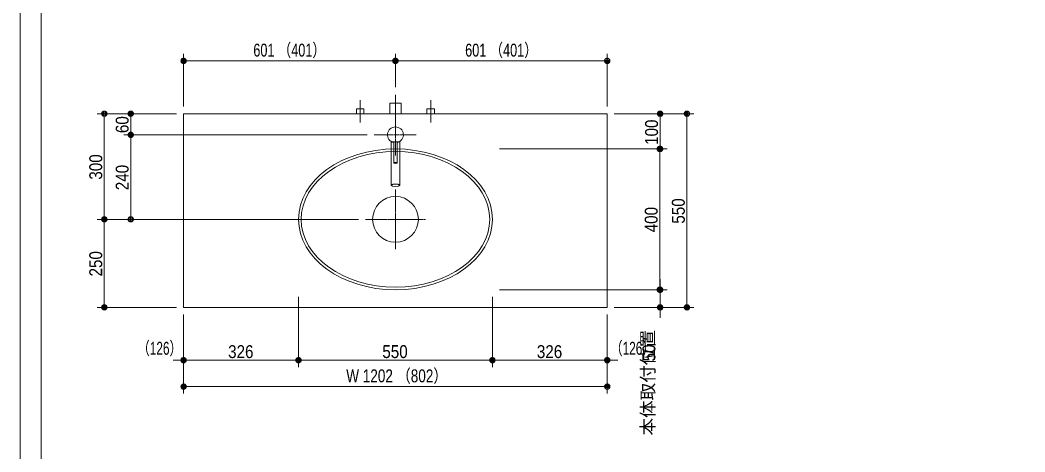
# Model space of a CAD drawing. Units: millimetres, scale not verified. Extents: x -6062 to 6062, y -3045 to 3045.
# Drawn here: x -5788 to -2937, y -681 to 546 of the extents above; entities that cross this region are included whole.
import ezdxf
from ezdxf.enums import TextEntityAlignment as Align

# ---------------------------------------------------------------- set-up
doc = ezdxf.new("R2010")
doc.units = ezdxf.units.MM
doc.header["$LTSCALE"] = 20
doc.linetypes.add('CHAIN1', pattern=[8, 5, -1, 1, -1])
for name, color, linetype, lineweight in [('0-0_1図面枠', 7, 'Continuous', 9), ('0-1_5ボウル・キャビネット', 7, 'Continuous', 9), ('0-2_2寸法-1', 7, 'Continuous', 9), ('0-3_0', 7, 'Continuous', 9), ('0-4_2寸法-2', 7, 'Continuous', 9), ('0-5_4給排水', 7, 'Continuous', 9)]:
    doc.layers.add(name, color=color, linetype=linetype, lineweight=lineweight)
doc.styles.add('ＭＳ Ｐゴシック', font='')
doc.styles.get('ＭＳ Ｐゴシック').set_extended_font_data('MS PGothic')

# ---------------------------------------------------------------- blocks, each defined once
blk = doc.blocks.new('グループ-2')
at = {"layer": '0-0_1図面枠'}
blk.add_lwpolyline([(-80000, 55400), (80000, 55400), (80000, -55400), (-80000, -55400)], close=True, dxfattribs=at)
blk = doc.blocks.new('図面枠')
at = {"layer": '0-0_1図面枠'}
blk.add_blockref('グループ-2', (0, 0), dxfattribs=at)
blk = doc.blocks.new('グループ-4')
at = {"layer": '0-0_1図面枠'}
blk.add_line((-78800, 43000), (-78800, -48600), dxfattribs=at)
blk = doc.blocks.new('_Dot')
at = {"layer": '0-3_0'}
for p, q in [((-10, 0), (-20, 0)), ((9.78, 2), (-9.78, 2)), ((7.99, 6), (-7.99, 6)), ((9.16, -3.98), (-9.16, -3.98)), ((6, -7.98), (-6, -7.98))]:
    blk.add_line(p, q, dxfattribs=at)
for points in [[(10, 0), (9.92, 1.25), (9.69, 2.49), (9.3, 3.68), (8.76, 4.82), (8.09, 5.88), (7.29, 6.85), (6.37, 7.71), (5.36, 8.44), (4.26, 9.05), (3.09, 9.51), (1.87, 9.82), (0.63, 9.98), (-0.63, 9.98), (-1.87, 9.82), (-3.09, 9.51), (-4.26, 9.05), (-5.36, 8.44), (-6.37, 7.71), (-7.29, 6.85), (-8.09, 5.88), (-8.76, 4.82), (-9.3, 3.68), (-9.69, 2.49), (-9.92, 1.25), (-10, 0), (0, 0)], [(-10, 0), (-9.92, -1.25), (-9.69, -2.49), (-9.3, -3.68), (-8.76, -4.82), (-8.09, -5.88), (-7.29, -6.85), (-6.37, -7.71), (-5.36, -8.44), (-4.26, -9.05), (-3.09, -9.51), (-1.87, -9.82), (-0.63, -9.98), (0.63, -9.98), (1.87, -9.82), (3.09, -9.51), (4.26, -9.05), (5.36, -8.44), (6.37, -7.71), (7.29, -6.85), (8.09, -5.88), (8.76, -4.82), (9.3, -3.68), (9.69, -2.49), (9.92, -1.25), (10, 0), (0, 0)]]:
    blk.add_lwpolyline(points, close=True, dxfattribs=at)
blk = doc.blocks.new('グループ-50')
at = {"layer": '0-1_5ボウル・キャビネット', "linetype": 'CHAIN1'}
for p, q in [((-58700, -2100), (-58700, 1300)), ((-60400, -400), (-57000, -400))]:
    blk.add_line(p, q, dxfattribs=at)
at = {"layer": '0-1_5ボウル・キャビネット'}
blk.add_circle((-58700, -400), 1300, dxfattribs=at)
for major_axis, ratio in [((5500, 0), 0.727273), ((5350, 0), 0.719626)]:
    blk.add_ellipse((-58700, -400), major_axis=major_axis, ratio=ratio, dxfattribs=at)
blk = doc.blocks.new('グループ-51')
at = {"layer": '0-5_4給排水', "linetype": 'CHAIN1'}
for p, q in [((-58700, 5600), (-58700, 3200)), ((-59900, 4400), (-57500, 4400))]:
    blk.add_line(p, q, dxfattribs=at)
at = {"layer": '0-5_4給排水'}
blk.add_line((-58475.5, 4010), (-58924.5, 4010), dxfattribs=at)
for points in [[(-58950, 2885.1), (-58950, 2937), (-58950, 2988.8), (-58950, 3040.7), (-58950, 3092.5), (-58950, 3144.4), (-58950, 3196.2), (-58950, 3248.1), (-58950, 3299.9), (-58950, 3351.8), (-58950, 3403.6), (-58950, 3455.5), (-58950, 3507.3), (-58950, 3559.2), (-58950, 3611), (-58950, 3662.9), (-58950, 3714.7), (-58950, 3766.6), (-58950, 3818.4), (-58950, 3870.3), (-58950, 3922.1), (-58950, 3974), (-58950, 4025.8)], [(-58800, 3611.2), (-58800, 3632), (-58800, 3652.8), (-58800, 3673.5), (-58800, 3694.3), (-58800, 3715.1), (-58800, 3735.9), (-58800, 3756.7), (-58800, 3777.5), (-58800, 3798.3), (-58800, 3819), (-58800, 3839.8), (-58800, 3860.6), (-58800, 3881.4), (-58800, 3902.2), (-58800, 3923), (-58800, 3943.8), (-58800, 3964.5), (-58800, 3985.3), (-58800, 4006.1), (-58783.1, 4010), (-58762.3, 4010), (-58741.5, 4010), (-58720.7, 4010), (-58700, 4010), (-58679.2, 4010), (-58658.4, 4010), (-58637.6, 4010), (-58616.8, 4010), (-58600, 4006), (-58600, 3985.2), (-58600, 3964.5), (-58600, 3943.7), (-58600, 3922.9), (-58600, 3902.1), (-58600, 3881.3), (-58600, 3860.5), (-58600, 3839.7), (-58600, 3819), (-58600, 3798.2)], [(-58450, 4025.8), (-58450, 3974), (-58450, 3922.1), (-58450, 3870.3), (-58450, 3818.4), (-58450, 3766.6), (-58450, 3714.7), (-58450, 3662.9), (-58450, 3611), (-58450, 3559.2), (-58450, 3507.3), (-58450, 3455.5), (-58450, 3403.6), (-58450, 3351.8), (-58450, 3299.9), (-58450, 3248.1), (-58450, 3196.2), (-58450, 3144.4), (-58450, 3092.5), (-58450, 3040.7), (-58450, 2988.8), (-58450, 2937), (-58450, 2885.1), (-58450, 2833.3), (-58450, 2781.4), (-58450, 2729.6), (-58450, 2677.7), (-58450, 2625.9), (-58450, 2574), (-58450, 2522.2), (-58450, 2470.3), (-58450, 2418.5), (-58450, 2366.6), (-58450, 2314.8), (-58450, 2262.9), (-58450, 2211.1), (-58450, 2159.2), (-58450, 2107.4), (-58450, 2055.5), (-58450, 2003.7)], [(-58800, 2800.5), (-58800, 2821.3), (-58800, 2842.1), (-58800, 2862.9), (-58800, 2883.7), (-58800, 2904.5), (-58800, 2925.2), (-58800, 2946), (-58800, 2966.8), (-58800, 2987.6), (-58800, 3008.4), (-58800, 3029.2), (-58800, 3050), (-58800, 3070.8), (-58800, 3091.5), (-58800, 3112.3), (-58800, 3133.1), (-58800, 3153.9), (-58800, 3174.7), (-58800, 3195.5), (-58800, 3216.3), (-58800, 3237), (-58800, 3257.8), (-58800, 3278.6), (-58800, 3299.4), (-58800, 3320.2), (-58800, 3341), (-58800, 3361.8), (-58800, 3382.5), (-58800, 3403.3), (-58800, 3424.1), (-58800, 3444.9), (-58800, 3465.7), (-58800, 3486.5), (-58800, 3507.3), (-58800, 3528), (-58800, 3548.8), (-58800, 3569.6), (-58800, 3590.4), (-58800, 3611.2)], [(-58600, 3798.2), (-58600, 3777.4), (-58600, 3756.6), (-58600, 3735.8), (-58600, 3715), (-58600, 3694.2), (-58600, 3673.5), (-58600, 3652.7), (-58600, 3631.9), (-58600, 3611.1), (-58600, 3590.3), (-58600, 3569.5), (-58600, 3548.7), (-58600, 3528), (-58600, 3507.2), (-58600, 3486.4), (-58600, 3465.6), (-58600, 3444.8), (-58600, 3424), (-58600, 3403.2), (-58600, 3382.5), (-58600, 3361.7), (-58600, 3340.9), (-58600, 3320.1), (-58600, 3299.3), (-58600, 3278.5), (-58600, 3257.7), (-58600, 3237), (-58600, 3216.2), (-58600, 3195.4), (-58600, 3174.6), (-58600, 3153.8), (-58600, 3133), (-58600, 3112.2), (-58600, 3091.5), (-58600, 3070.7), (-58600, 3049.9), (-58600, 3029.1), (-58600, 3008.3), (-58600, 2987.5)], [(-58450, 2003.7), (-58450, 1951.8), (-58450, 1900), (-58450, 1848.1), (-58450, 1796.3), (-58450, 1744.4), (-58450, 1692.6), (-58450, 1640.7), (-58450, 1588.9), (-58450, 1537), (-58523.5, 1491.5), (-58700, 1472.7), (-58876.5, 1491.5), (-58950, 1537), (-58950, 1588.9), (-58950, 1640.7), (-58950, 1692.6), (-58950, 1744.4), (-58950, 1796.3), (-58950, 1848.1), (-58950, 1900), (-58950, 1951.8), (-58950, 2003.7), (-58950, 2055.5), (-58950, 2107.4), (-58950, 2159.2), (-58950, 2211.1), (-58950, 2262.9), (-58950, 2314.8), (-58950, 2366.6), (-58950, 2418.5), (-58950, 2470.3), (-58950, 2522.2), (-58950, 2574), (-58950, 2625.9), (-58950, 2677.7), (-58950, 2729.6), (-58950, 2781.4), (-58950, 2833.3), (-58950, 2885.1)], [(-58600, 2987.5), (-58600, 2966.7), (-58600, 2946), (-58600, 2925.2), (-58600, 2904.4), (-58600, 2883.6), (-58600, 2862.8), (-58600, 2842), (-58600, 2821.2), (-58600, 2800.5), (-58629.4, 2782.2), (-58700.1, 2774.7), (-58770.8, 2782.2), (-58800, 2800.5), (-58800, 2800.5), (-58799.9, 2801.6), (-58799.7, 2802.6), (-58799.3, 2803.6), (-58798.8, 2804.6), (-58798.1, 2805.6), (-58797.3, 2806.6), (-58796.3, 2807.6), (-58795.2, 2808.5), (-58793.9, 2809.5), (-58792.5, 2810.4), (-58790.9, 2811.3), (-58789.1, 2812.3), (-58787.3, 2813.2), (-58785.2, 2814.1), (-58783.1, 2814.9), (-58780.9, 2815.8), (-58778.5, 2816.6), (-58776, 2817.4), (-58773.4, 2818.1), (-58770.8, 2818.8), (-58768, 2819.5), (-58765, 2820.2), (-58762, 2820.9), (-58758.9, 2821.5), (-58755.6, 2822)], [(-58755.6, 2822), (-58752.3, 2822.6), (-58748.8, 2823.1), (-58745.3, 2823.6), (-58741.8, 2824.1), (-58738.2, 2824.5), (-58734.5, 2824.8), (-58730.9, 2825.2), (-58727.1, 2825.5), (-58723.4, 2825.7), (-58719.6, 2825.9), (-58715.8, 2826.1), (-58711.9, 2826.2), (-58708, 2826.3), (-58704, 2826.4), (-58700, 2826.4), (-58696, 2826.4), (-58692, 2826.3), (-58688.1, 2826.2), (-58684.2, 2826.1), (-58680.4, 2825.9), (-58676.6, 2825.7), (-58672.9, 2825.5), (-58669.1, 2825.2), (-58665.5, 2824.8), (-58661.8, 2824.5), (-58658.2, 2824.1), (-58654.7, 2823.6), (-58651.2, 2823.1), (-58647.7, 2822.6), (-58644.4, 2822), (-58641.1, 2821.5), (-58638, 2820.9), (-58635, 2820.2), (-58632, 2819.5), (-58629.2, 2818.8), (-58626.6, 2818.1), (-58624, 2817.4), (-58621.5, 2816.6), (-58619.1, 2815.8)], [(-58619.1, 2815.8), (-58616.9, 2814.9), (-58614.8, 2814.1), (-58612.7, 2813.2), (-58610.9, 2812.3), (-58609.1, 2811.3), (-58607.5, 2810.4), (-58606.1, 2809.5), (-58604.8, 2808.5), (-58603.7, 2807.6), (-58602.7, 2806.6), (-58601.9, 2805.6), (-58601.2, 2804.6), (-58600.7, 2803.6), (-58600.3, 2802.6), (-58600.1, 2801.6), (-58600, 2800.5)], [(-58950, 1537.4), (-58949.8, 1540), (-58949.2, 1542.5), (-58948.3, 1545.1), (-58947, 1547.6), (-58945.3, 1550), (-58943.2, 1552.5), (-58940.8, 1554.9), (-58937.9, 1557.3), (-58934.7, 1559.7), (-58931.2, 1562.1), (-58927.2, 1564.4), (-58922.9, 1566.7), (-58918.2, 1569), (-58913.1, 1571.2), (-58907.7, 1573.4), (-58902.1, 1575.5), (-58896.2, 1577.5), (-58890.1, 1579.5), (-58883.6, 1581.3), (-58876.9, 1583.2), (-58869.9, 1584.9), (-58862.6, 1586.6), (-58855.1, 1588.2), (-58847.2, 1589.7), (-58839.1, 1591.1), (-58830.7, 1592.5), (-58822.1, 1593.8), (-58813.3, 1595.1), (-58804.4, 1596.2), (-58795.4, 1597.2), (-58786.3, 1598.1), (-58777.2, 1599), (-58767.9, 1599.7), (-58758.5, 1600.3), (-58749, 1600.9), (-58739.4, 1601.3), (-58729.7, 1601.6), (-58719.9, 1601.9), (-58710, 1602)], [(-58710, 1602), (-58700, 1602.1), (-58690, 1602), (-58680.1, 1601.9), (-58670.3, 1601.6), (-58660.6, 1601.3), (-58651, 1600.9), (-58641.5, 1600.3), (-58632.1, 1599.7), (-58622.8, 1599), (-58613.7, 1598.1), (-58604.6, 1597.2), (-58595.6, 1596.2), (-58586.7, 1595.1), (-58577.9, 1593.8), (-58569.3, 1592.5), (-58560.9, 1591.1), (-58552.8, 1589.7), (-58544.9, 1588.2), (-58537.4, 1586.6), (-58530.1, 1584.9), (-58523.1, 1583.2), (-58516.4, 1581.3), (-58509.9, 1579.5), (-58503.8, 1577.5), (-58497.9, 1575.5), (-58492.3, 1573.4), (-58486.9, 1571.2), (-58481.8, 1569), (-58477.1, 1566.7), (-58472.8, 1564.4), (-58468.8, 1562.1), (-58465.3, 1559.7), (-58462.1, 1557.3), (-58459.2, 1554.9), (-58456.8, 1552.5), (-58454.7, 1550), (-58453, 1547.6), (-58451.7, 1545.1), (-58450.8, 1542.5)], [(-58450.8, 1542.5), (-58450.2, 1540), (-58450, 1537.4), (-58450, 1537.4)]]:
    blk.add_lwpolyline(points, dxfattribs=at)
blk.add_arc((-58700, 4400), 450, 282.83959, 257.16469, dxfattribs=at)
blk = doc.blocks.new('グループ-66')
at = {"layer": '0-5_4給排水', "linetype": 'CHAIN1'}
blk.add_line((-58700, 5100), (-58700, 6700), dxfattribs=at)
at = {"layer": '0-5_4給排水'}
blk.add_lwpolyline([(-59020, 5600), (-59020, 6200), (-58380, 6200), (-58380, 5600)], dxfattribs=at)
blk = doc.blocks.new('止水栓_平面_W100')
at = {"layer": '0-5_4給排水', "linetype": 'CHAIN1'}
for p, q in [((-2000, -500), (-2000, 780)), ((2000, -500), (2000, 780))]:
    blk.add_line(p, q, dxfattribs=at)
at = {"layer": '0-5_4給排水'}
for points in [[(-2210, 0), (-2210, 280), (-1790, 280), (-1790, 0)], [(1790, 0), (1790, 280), (2210, 280), (2210, 0)]]:
    blk.add_lwpolyline(points, dxfattribs=at)

msp = doc.modelspace()

# ---------------------------------------------------------------- linework, layer by layer
at = {"layer": '0-1_5ボウル・キャビネット'}
msp.add_lwpolyline([(-5323.5, 280), (-4121.5, 280), (-4121.5, -270), (-5323.5, -270)], close=True, dxfattribs=at)
at = {"layer": '0-2_2寸法-1'}
for p, q in [((-5323.5, 300), (-5323.5, 450)), ((-4737.51, 430), (-5308.49, 430)), ((-4722.5, 355), (-4722.5, 450)), ((-4722.5, 355), (-4722.5, 450)), ((-4707.49, 430), (-4136.51, 430)), ((-4121.5, 300), (-4121.5, 450)), ((-5493.5, 280), (-5568.5, 280)), ((-5548.5, -4.99), (-5548.5, 264.99)), ((-5343.5, 280), (-5493.5, 280)), ((-5473.5, 235.01), (-5473.5, 264.99)), ((-4101.5, 280), (-3951.5, 280)), ((-3971.5, 195.01), (-3971.5, 264.99)), ((-3950.5, 280), (-3875.5, 280)), ((-3895.5, -254.99), (-3895.5, 264.99)), ((-4802.5, 220), (-5493.5, 220)), ((-4802.5, 220), (-5493.5, 220)), ((-5473.5, 204.99), (-5473.5, -4.99)), ((-4427.5, 180), (-3952.5, 180)), ((-4101.5, 180), (-3951.5, 180)), ((-3972.5, 164.99), (-3972.5, -204.99)), ((-5493.5, -20), (-5568.5, -20)), ((-5493.5, -20), (-5568.5, -20)), ((-4827.5, -20), (-5493.5, -20)), ((-5548.5, -35.01), (-5548.5, -254.99)), ((-4427.5, -220), (-3952.5, -220)), ((-4997.5, -240), (-4997.5, -440)), ((-4447.5, -240), (-4447.5, -440)), ((-5343.5, -270), (-5568.5, -270)), ((-3950.5, -270), (-3875.5, -270)), ((-5323.5, -290), (-5323.5, -440)), ((-4997.5, -290), (-4997.5, -440)), ((-4447.5, -290), (-4447.5, -440)), ((-4121.5, -290), (-4121.5, -440)), ((-5012.51, -420), (-5308.49, -420)), ((-4462.51, -420), (-4982.49, -420)), ((-4432.49, -420), (-4136.51, -420)), ((-5323.5, -440), (-5323.5, -515)), ((-4121.5, -440), (-4121.5, -515)), ((-4136.51, -495), (-5308.49, -495))]:
    msp.add_line(p, q, dxfattribs=at)
at = {"layer": '0-4_2寸法-2'}
for p, q in [((-3971.5, -204.99), (-3971.5, -189.99)), ((-4101.5, -220), (-3951.5, -220)), ((-3971.5, -220), (-3971.5, -270)), ((-4101.5, -270), (-3951.5, -270)), ((-3971.5, -285.01), (-3971.5, -300.01)), ((-5323.5, -290), (-5323.5, -440)), ((-4997.5, -290), (-4997.5, -440)), ((-4447.5, -290), (-4447.5, -440)), ((-4121.5, -290), (-4121.5, -440)), ((-5338.51, -420), (-5353.51, -420)), ((-4997.5, -420), (-5323.5, -420)), ((-4982.49, -420), (-4967.49, -420)), ((-4462.51, -420), (-4477.51, -420)), ((-4447.5, -420), (-4121.5, -420)), ((-4106.49, -420), (-4091.49, -420))]:
    msp.add_line(p, q, dxfattribs=at)

# ---------------------------------------------------------------- block references
at = {"layer": '0-0_1図面枠', "xscale": 0.05, "yscale": 0.05}
for name in ['図面枠', 'グループ-4']:
    msp.add_blockref(name, (-1787.5, 0), dxfattribs=at)
at = {"layer": '0-1_5ボウル・キャビネット', "xscale": 0.05, "yscale": 0.05}
msp.add_blockref('グループ-50', (-1787.5, 0), dxfattribs=at)
at = {"layer": '0-2_2寸法-1', "xscale": 0.7503418, "yscale": 0.7503418}
for p, rotation in [((-5323.5, 430), 180), ((-4722.5, 430), 180), ((-5548.5, 280), 90), ((-5473.5, 280), 90), ((-3971.5, 280), 90), ((-3895.5, 280), 90), ((-5473.5, 220), 270), ((-5473.5, 220), 90), ((-3972.5, 180), 90), ((-3971.5, 180), 270), ((-5548.5, -20), 270), ((-5548.5, -20), 90), ((-5473.5, -20), 270), ((-3972.5, -220), 270), ((-5548.5, -270), 270), ((-3895.5, -270), 270), ((-5323.5, -420), 180), ((-4997.5, -420), 180), ((-4447.5, -420), 180), ((-5323.5, -495), 180)]:
    msp.add_blockref('_Dot', p, dxfattribs=dict(at, rotation=rotation))
for p in [(-4722.5, 430), (-4121.5, 430), (-4997.5, -420), (-4447.5, -420), (-4121.5, -420), (-4121.5, -495)]:
    msp.add_blockref('_Dot', p, dxfattribs=at)
at = {"layer": '0-4_2寸法-2', "xscale": 0.7503418, "yscale": 0.7503418}
for p, rotation in [((-3971.5, -220), 270), ((-3971.5, -270), 90), ((-4997.5, -420), 180), ((-4121.5, -420), 180)]:
    msp.add_blockref('_Dot', p, dxfattribs=dict(at, rotation=rotation))
for p in [(-5323.5, -420), (-4447.5, -420)]:
    msp.add_blockref('_Dot', p, dxfattribs=at)
at = {"layer": '0-5_4給排水', "xscale": 0.05, "yscale": 0.05}
for name, p in [('止水栓_平面_W100', (-4722.5, 280)), ('グループ-66', (-1787.5, 0)), ('グループ-51', (-1787.5, 0))]:
    msp.add_blockref(name, p, dxfattribs=at)

# ---------------------------------------------------------------- texts
at = {"layer": '0-2_2寸法-1', "style": 'ＭＳ Ｐゴシック'}
for s, height, width, p in [('601 （401）', 36.66, 0.75, (-5125.7, 431.19)), ('601 （401）', 36.66, 0.75, (-4524.7, 431.19)), ('326', 36.66, 0.9, (-5197.29, -425.06)), ('550', 36.66, 0.9, (-4759.78, -424.96)), ('326', 36.66, 0.9, (-4321.29, -425.06)), ('W 1202 （802）', 36.69, 0.8, (-4862.07, -493.81))]:
    msp.add_text(s, height=height, dxfattribs=dict(at, width=width)).set_placement(p, align=Align.BOTTOM_LEFT)
at = {"layer": '0-2_2寸法-1', "style": 'ＭＳ Ｐゴシック', "width": 0.9}
for s, p in [('60', (-5468.54, 224.92)), ('100', (-3966.54, 191.39)), ('300', (-5543.54, 92.72)), ('240', (-5468.54, 62.72)), ('550', (-3890.54, -32.28)), ('400', (-3967.54, -56.89)), ('250', (-5543.54, -182.28))]:
    msp.add_text(s, height=36.66, rotation=90, dxfattribs=at).set_placement(p, align=Align.BOTTOM_LEFT)
at = {"layer": '0-4_2寸法-2', "style": 'ＭＳ Ｐゴシック'}
msp.add_text('本体取付位置', height=36.66, rotation=90, dxfattribs=at).set_placement((-3977.19, -634.14), align=Align.BOTTOM_LEFT)
at = {"layer": '0-4_2寸法-2', "style": 'ＭＳ Ｐゴシック', "width": 0.7}
for p in [(-5454.57, -415.51), (-4113, -415.51)]:
    msp.add_text('（126）', height=36.66, dxfattribs=at).set_placement(p, align=Align.BOTTOM_LEFT)
at = {"layer": '0-4_2寸法-2', "style": 'ＭＳ Ｐゴシック', "width": 0.9}
msp.add_text('50', height=36.66, rotation=90, dxfattribs=at).set_placement((-3973.98, -423.48), align=Align.BOTTOM_LEFT)

doc.saveas('drawing.dxf')
